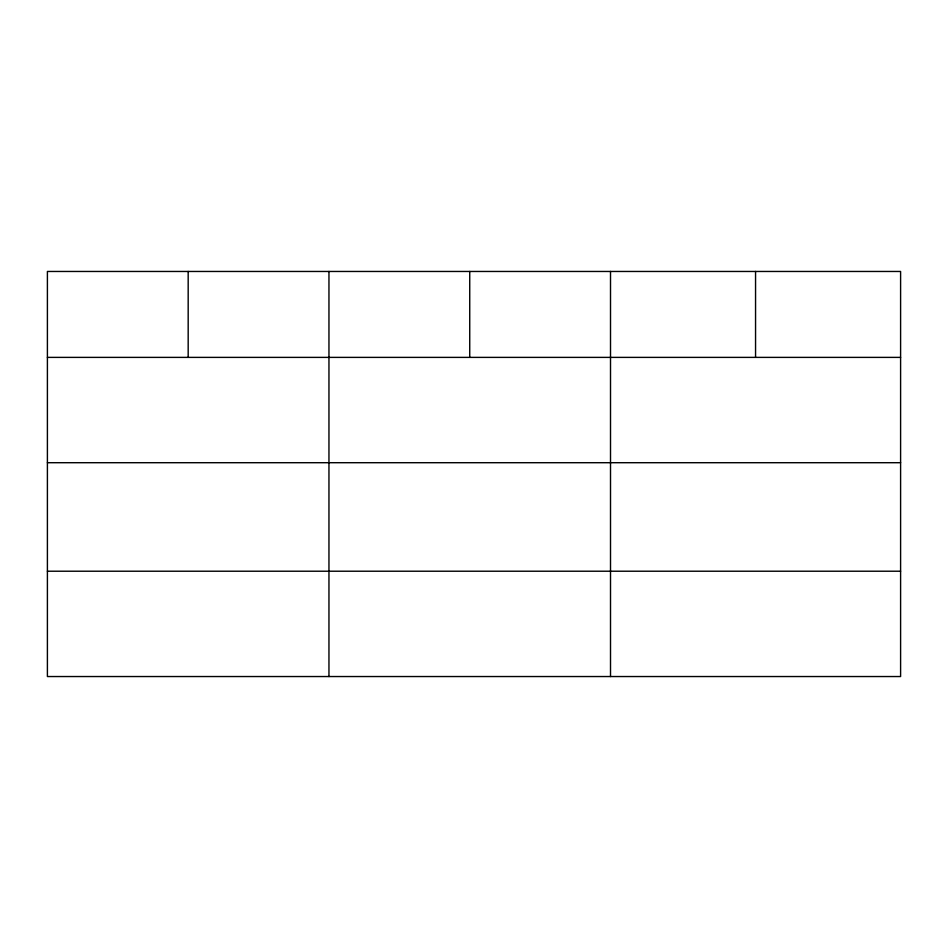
<?xml version="1.0" encoding="UTF-8"?>
<svg xmlns="http://www.w3.org/2000/svg" width="948" height="948" viewBox="0 0 948 948"><rect width="100%" height="100%" fill="white"/><g stroke="black" fill="none" stroke-linecap="round" stroke-linejoin="round"><path stroke-width="1.42" d="M900.6 462.707L900.6 271.46L47.4 271.46L47.4 676.54L900.6 676.54L900.6 462.707L47.4 462.707M47.4 357.384L900.6 357.384M47.4 571.217L900.6 571.217M755.556 271.46L755.556 357.384M610.512 271.46L610.512 676.54M469.734 271.46L469.734 357.384M328.956 271.46L328.956 676.54M188.178 271.46L188.178 357.384"/></g></svg>
